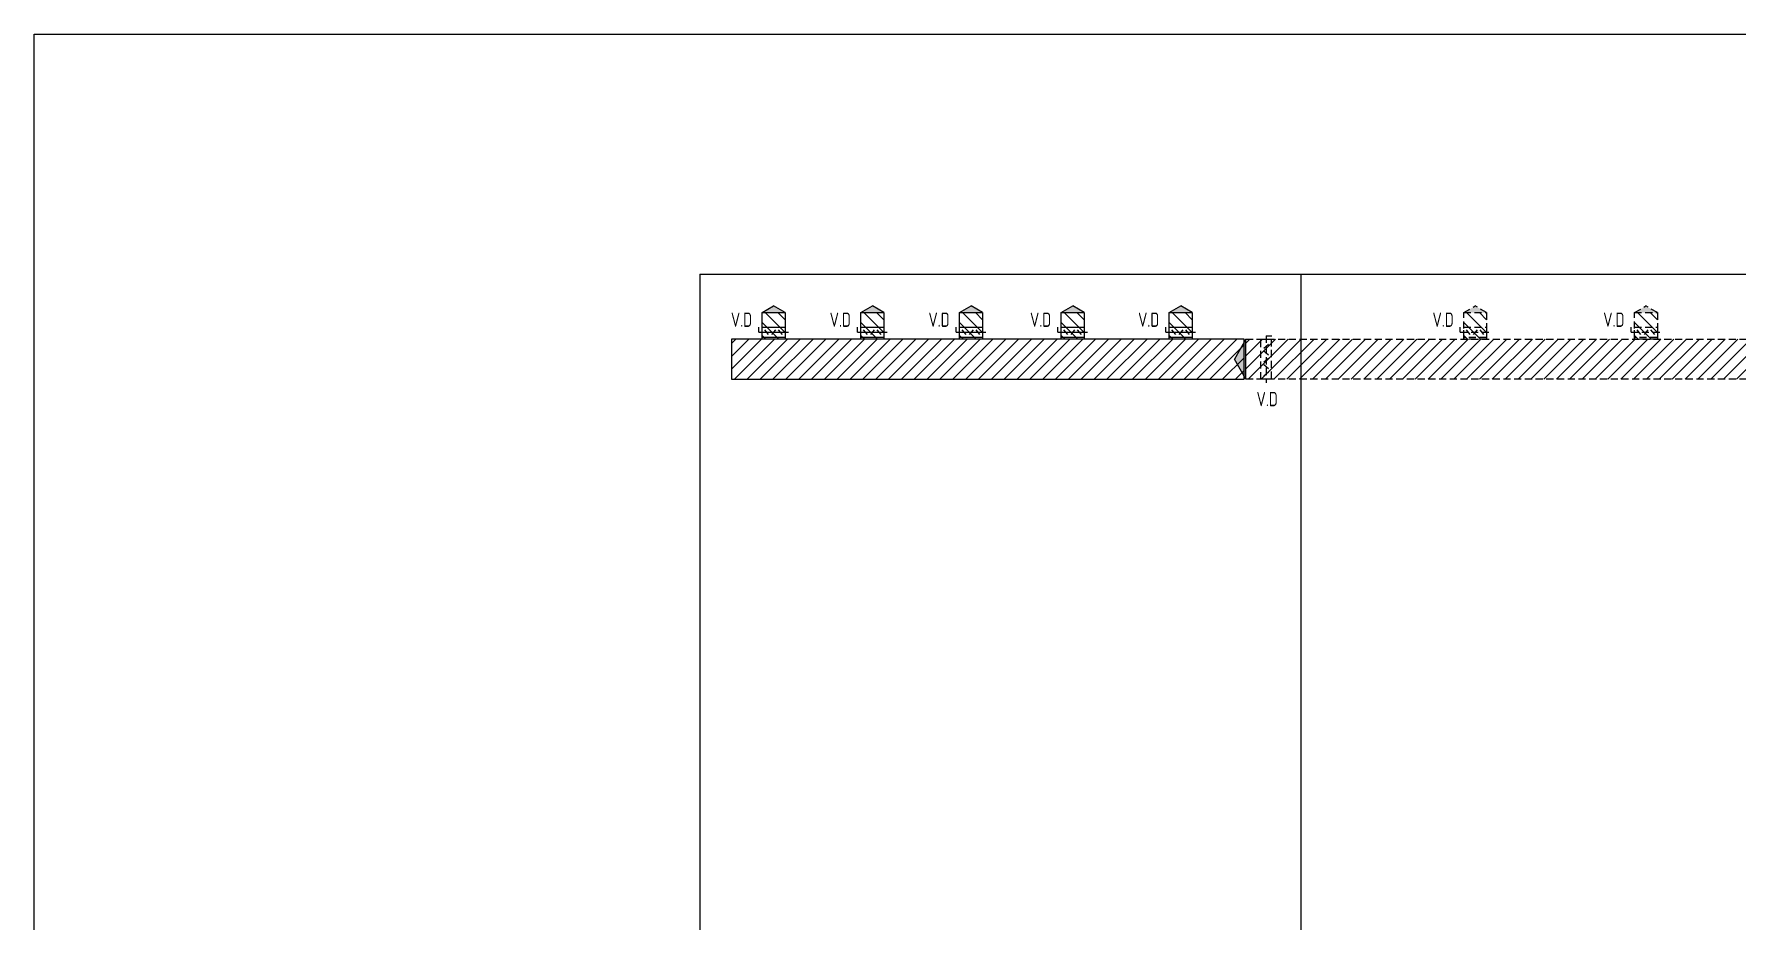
# Model space of a CAD drawing. Extents: x 41366 to 43339, y 84937 to 85507.
# Drawn here: x 41365.6 to 41663.2, y 85352.1 to 85507.1 of the extents above; entities that cross this region are included whole.
import ezdxf
from ezdxf.enums import TextEntityAlignment as Align

# ---------------------------------------------------------------- set-up
doc = ezdxf.new("R2010")
doc.units = 0
doc.header["$LTSCALE"] = 10
doc.linetypes.add('HIDDEN2', pattern=[0.1875, 0.125, -0.0625])
for name, color, linetype in [('A-DETL-01', 1, 'Continuous'), ('M-CMDUCT-LINE', 15, 'Continuous'), ('M-HVAC-CMDUCT', 150, 'Continuous'), ('M-HVAC-DAPR', 2, 'Continuous'), ('U-EX-TXT', 4, 'Continuous')]:
    doc.layers.add(name, color=color, linetype=linetype)
doc.styles.add('AA-TXT', font='isocp.shx', dxfattribs={"bigfont": 'chineset.shx'})
pattern_1 = [(45, (42552.557, 85274.338), (-1.122532, 1.122532), [])]

msp = doc.modelspace()

# ---------------------------------------------------------------- hatches: boundary and pattern name
at = {"layer": 'M-CMDUCT-LINE'}
h = msp.add_hatch(dxfattribs=at)
h.set_pattern_fill('ANSI31', color=256, scale=0.5, angle=90, style=0)
h.set_pattern_definition([(135, (41669.27, 86286.036), (-1.122532, -1.122532), [])])
h.paths.add_polyline_path([(41492.818, 85453.79), (41492.818, 85458.446), (41496.818, 85458.446), (41496.818, 85453.79)])
h = msp.add_hatch(dxfattribs=at)
h.set_pattern_fill('ANSI31', color=256, scale=0.5, angle=90, style=0)
h.set_pattern_definition([(135, (41686.532, 86286.036), (-1.122532, -1.122532), [])])
h.paths.add_polyline_path([(41510.079, 85453.79), (41510.079, 85458.446), (41514.079, 85458.446), (41514.079, 85453.79)])
h = msp.add_hatch(dxfattribs=at)
h.set_pattern_fill('ANSI31', color=256, scale=0.5, angle=90, style=0)
h.set_pattern_definition([(135, (41703.7939, 86286.036), (-1.122532, -1.122532), [])])
h.paths.add_polyline_path([(41527.341, 85453.79), (41527.341, 85458.446), (41531.341, 85458.446), (41531.341, 85453.79)])
h = msp.add_hatch(dxfattribs=at)
h.set_pattern_fill('ANSI31', color=256, scale=0.5, angle=90, style=0)
h.set_pattern_definition([(135, (41721.5444, 86286.036), (-1.122532, -1.122532), [])])
h.paths.add_polyline_path([(41545.092, 85453.79), (41545.092, 85458.446), (41549.092, 85458.446), (41549.092, 85453.79)])
h = msp.add_hatch(dxfattribs=at)
h.set_pattern_fill('ANSI31', color=256, scale=0.5, angle=90, style=0)
h.set_pattern_definition([(135, (41740.4348, 86286.036), (-1.122532, -1.122532), [])])
h.paths.add_polyline_path([(41563.982, 85453.79), (41563.982, 85458.446), (41567.982, 85458.446), (41567.982, 85453.79)])
at = {"layer": 'M-CMDUCT-LINE', "linetype": 'HIDDEN2'}
h = msp.add_hatch(dxfattribs=at)
h.set_pattern_fill('ANSI31', color=252, scale=0.5, angle=90, style=0)
h.set_pattern_definition([(135, (41791.8949, 86286.036), (-1.122532, -1.122532), [])])
h.paths.add_polyline_path([(41615.442, 85453.79), (41615.442, 85458.446), (41619.442, 85458.446), (41619.442, 85453.79)])
h = msp.add_hatch(dxfattribs=at)
h.set_pattern_fill('ANSI31', color=252, scale=0.5, angle=90, style=0)
h.set_pattern_definition([(135, (41821.7378, 86286.036), (-1.122532, -1.122532), [])])
h.paths.add_polyline_path([(41645.285, 85453.79), (41645.285, 85458.446), (41649.285, 85458.446), (41649.285, 85453.79)])
at = {"layer": 'M-CMDUCT-LINE'}
h = msp.add_hatch(dxfattribs=at)
h.set_pattern_fill('ANSI31', color=256, scale=0.5, style=0)
h.set_pattern_definition(pattern_1)
h.paths.add_polyline_path([(41577.064, 85453.79), (41487.478, 85453.79), (41487.478, 85446.79), (41577.064, 85446.79)])
at = {"layer": 'M-CMDUCT-LINE', "linetype": 'HIDDEN2'}
h = msp.add_hatch(dxfattribs=at)
h.set_pattern_fill('ANSI31', color=252, scale=0.5, style=0)
h.set_pattern_definition(pattern_1)
h.paths.add_polyline_path([(41577.374, 85453.79), (41869.249, 85453.79), (41869.249, 85446.79), (41577.374, 85446.79)])
at = {"layer": 'M-HVAC-CMDUCT'}
for points in [[(41492.818, 85458.446), (41496.818, 85458.446), (41494.818, 85459.601)], [(41510.079, 85458.446), (41514.079, 85458.446), (41512.079, 85459.601)], [(41527.341, 85458.446), (41531.341, 85458.446), (41529.341, 85459.601)], [(41545.092, 85458.446), (41549.092, 85458.446), (41547.092, 85459.601)], [(41563.982, 85458.446), (41567.982, 85458.446), (41565.982, 85459.601)], [(41577.374, 85446.79), (41577.374, 85453.79), (41575.353, 85450.29)]]:
    msp.add_hatch(color=256, dxfattribs=at).paths.add_polyline_path(points)
at = {"layer": 'M-HVAC-CMDUCT', "linetype": 'HIDDEN2'}
for points in [[(41615.442, 85458.446), (41619.442, 85458.446), (41617.442, 85459.601)], [(41645.285, 85458.446), (41649.285, 85458.446), (41647.285, 85459.601)]]:
    msp.add_hatch(color=252, dxfattribs=at).paths.add_polyline_path(points)

# ---------------------------------------------------------------- linework, layer by layer
at = {"layer": 'A-DETL-01', "linetype": 'Continuous'}
for p, q in [((41481.917, 85465.141), (41481.917, 85177.85)), ((41481.917, 85465.141), (41859.106, 85465.141)), ((41587.035, 85343.035), (41587.035, 85465.141))]:
    msp.add_line(p, q, dxfattribs=at)
at = {"layer": 'DEFPOINTS', "color": 1}
msp.add_lwpolyline([(41365.567, 85507.146), (42076.347, 85507.146), (42076.347, 84936.686), (41365.567, 84936.686)], close=True, dxfattribs=at)
at = {"layer": 'M-HVAC-CMDUCT'}
for p, q in [((41492.818, 85458.446), (41494.818, 85459.601)), ((41496.818, 85458.446), (41494.818, 85459.601)), ((41510.079, 85458.446), (41512.079, 85459.601)), ((41514.079, 85458.446), (41512.079, 85459.601)), ((41527.341, 85458.446), (41529.341, 85459.601)), ((41531.341, 85458.446), (41529.341, 85459.601)), ((41545.092, 85458.446), (41547.092, 85459.601)), ((41549.092, 85458.446), (41547.092, 85459.601)), ((41563.982, 85458.446), (41565.982, 85459.601)), ((41567.982, 85458.446), (41565.982, 85459.601)), ((41492.818, 85458.446), (41496.818, 85458.446)), ((41510.079, 85458.446), (41514.079, 85458.446)), ((41527.341, 85458.446), (41531.341, 85458.446)), ((41545.092, 85458.446), (41549.092, 85458.446)), ((41563.982, 85458.446), (41567.982, 85458.446)), ((41577.374, 85453.79), (41575.353, 85450.29)), ((41577.374, 85446.79), (41577.374, 85453.79)), ((41577.374, 85446.79), (41575.353, 85450.29))]:
    msp.add_line(p, q, dxfattribs=at)
at = {"layer": 'M-HVAC-CMDUCT', "color": 252, "linetype": 'HIDDEN2'}
for p, q in [((41615.442, 85458.446), (41617.442, 85459.601)), ((41619.442, 85458.446), (41617.442, 85459.601)), ((41645.285, 85458.446), (41647.285, 85459.601)), ((41649.285, 85458.446), (41647.285, 85459.601)), ((41615.442, 85458.446), (41619.442, 85458.446)), ((41645.285, 85458.446), (41649.285, 85458.446))]:
    msp.add_line(p, q, dxfattribs=at)
at = {"layer": 'M-HVAC-CMDUCT'}
for points in [[(41492.818, 85453.79), (41492.818, 85458.446), (41496.818, 85458.446), (41496.818, 85453.79)], [(41510.079, 85453.79), (41510.079, 85458.446), (41514.079, 85458.446), (41514.079, 85453.79)], [(41527.341, 85453.79), (41527.341, 85458.446), (41531.341, 85458.446), (41531.341, 85453.79)], [(41545.092, 85453.79), (41545.092, 85458.446), (41549.092, 85458.446), (41549.092, 85453.79)], [(41563.982, 85453.79), (41563.982, 85458.446), (41567.982, 85458.446), (41567.982, 85453.79)], [(41577.064, 85453.79), (41487.478, 85453.79), (41487.478, 85446.79), (41577.064, 85446.79)]]:
    msp.add_lwpolyline(points, close=True, dxfattribs=at)
at = {"layer": 'M-HVAC-CMDUCT', "color": 252, "linetype": 'HIDDEN2'}
for points in [[(41615.442, 85453.79), (41615.442, 85458.446), (41619.442, 85458.446), (41619.442, 85453.79)], [(41645.285, 85453.79), (41645.285, 85458.446), (41649.285, 85458.446), (41649.285, 85453.79)], [(41577.374, 85453.79), (41869.249, 85453.79), (41869.249, 85446.79), (41577.374, 85446.79)]]:
    msp.add_lwpolyline(points, close=True, dxfattribs=at)
at = {"layer": 'M-HVAC-DAPR'}
for p, q in [((41492.218, 85455.011), (41492.218, 85455.906)), ((41492.218, 85455.011), (41497.418, 85455.011)), ((41492.818, 85455.911), (41496.818, 85455.911)), ((41492.818, 85454.111), (41492.818, 85455.911)), ((41496.818, 85454.111), (41492.818, 85454.111)), ((41493.953, 85454.611), (41493.282, 85455.411)), ((41495.153, 85455.411), (41494.482, 85454.611)), ((41496.353, 85454.611), (41495.682, 85455.411)), ((41496.818, 85455.911), (41496.818, 85454.111)), ((41509.479, 85455.011), (41509.479, 85455.906)), ((41509.479, 85455.011), (41514.679, 85455.011)), ((41510.079, 85455.911), (41514.079, 85455.911)), ((41510.079, 85454.111), (41510.079, 85455.911)), ((41514.079, 85454.111), (41510.079, 85454.111)), ((41511.215, 85454.611), (41510.544, 85455.411)), ((41512.415, 85455.411), (41511.744, 85454.611)), ((41513.615, 85454.611), (41512.944, 85455.411)), ((41514.079, 85455.911), (41514.079, 85454.111)), ((41526.741, 85455.011), (41526.741, 85455.906)), ((41526.741, 85455.011), (41531.941, 85455.011)), ((41527.341, 85455.911), (41531.341, 85455.911)), ((41527.341, 85454.111), (41527.341, 85455.911)), ((41531.341, 85454.111), (41527.341, 85454.111)), ((41528.477, 85454.611), (41527.806, 85455.411)), ((41529.677, 85455.411), (41529.006, 85454.611)), ((41530.877, 85454.611), (41530.206, 85455.411)), ((41531.341, 85455.911), (41531.341, 85454.111)), ((41544.492, 85455.011), (41544.492, 85455.906)), ((41544.492, 85455.011), (41549.692, 85455.011)), ((41545.092, 85455.911), (41549.092, 85455.911)), ((41545.092, 85454.111), (41545.092, 85455.911)), ((41549.092, 85454.111), (41545.092, 85454.111)), ((41546.228, 85454.611), (41545.556, 85455.411)), ((41547.428, 85455.411), (41546.756, 85454.611)), ((41548.628, 85454.611), (41547.956, 85455.411)), ((41549.092, 85455.911), (41549.092, 85454.111)), ((41563.382, 85455.011), (41563.382, 85455.906)), ((41563.382, 85455.011), (41568.582, 85455.011)), ((41563.982, 85455.911), (41567.982, 85455.911)), ((41563.982, 85454.111), (41563.982, 85455.911)), ((41567.982, 85454.111), (41563.982, 85454.111)), ((41565.118, 85454.611), (41564.447, 85455.411)), ((41566.318, 85455.411), (41565.647, 85454.611)), ((41567.518, 85454.611), (41566.847, 85455.411)), ((41567.982, 85455.911), (41567.982, 85454.111))]:
    msp.add_line(p, q, dxfattribs=at)
at = {"layer": 'M-HVAC-DAPR', "color": 252, "linetype": 'HIDDEN2'}
for p, q in [((41580.904, 85454.39), (41580.904, 85446.19)), ((41580.904, 85454.39), (41581.912, 85454.39)), ((41614.842, 85455.011), (41614.842, 85455.906)), ((41614.842, 85455.011), (41620.042, 85455.011)), ((41615.442, 85455.911), (41619.442, 85455.911)), ((41615.442, 85454.111), (41615.442, 85455.911)), ((41619.442, 85454.111), (41615.442, 85454.111)), ((41616.578, 85454.611), (41615.907, 85455.411)), ((41617.778, 85455.411), (41617.107, 85454.611)), ((41618.978, 85454.611), (41618.307, 85455.411)), ((41619.442, 85455.911), (41619.442, 85454.111)), ((41644.685, 85455.011), (41644.685, 85455.906)), ((41644.685, 85455.011), (41649.885, 85455.011)), ((41645.285, 85455.911), (41649.285, 85455.911)), ((41645.285, 85454.111), (41645.285, 85455.911)), ((41649.285, 85454.111), (41645.285, 85454.111)), ((41646.421, 85454.611), (41645.75, 85455.411)), ((41647.621, 85455.411), (41646.95, 85454.611)), ((41648.821, 85454.611), (41648.15, 85455.411)), ((41649.285, 85455.911), (41649.285, 85454.111)), ((41580.504, 85452.229), (41581.304, 85452.9)), ((41581.304, 85451.029), (41580.504, 85451.7)), ((41580.504, 85449.829), (41581.304, 85450.5)), ((41581.304, 85448.629), (41580.504, 85449.3)), ((41580.504, 85447.404), (41581.304, 85448.075))]:
    msp.add_line(p, q, dxfattribs=at)
at = {"layer": 'M-HVAC-DAPR', "const_width": 0.1}
for points in [[(41493.618, 85454.961, -1), (41493.618, 85455.061, -1)], [(41494.818, 85454.961, -1), (41494.818, 85455.061, -1)], [(41496.018, 85454.961, -1), (41496.018, 85455.061, -1)], [(41510.879, 85454.961, -1), (41510.879, 85455.061, -1)], [(41512.079, 85454.961, -1), (41512.079, 85455.061, -1)], [(41513.279, 85454.961, -1), (41513.279, 85455.061, -1)], [(41528.141, 85454.961, -1), (41528.141, 85455.061, -1)], [(41529.341, 85454.961, -1), (41529.341, 85455.061, -1)], [(41530.541, 85454.961, -1), (41530.541, 85455.061, -1)], [(41545.892, 85454.961, -1), (41545.892, 85455.061, -1)], [(41547.092, 85454.961, -1), (41547.092, 85455.061, -1)], [(41548.292, 85454.961, -1), (41548.292, 85455.061, -1)], [(41564.782, 85454.961, -1), (41564.782, 85455.061, -1)], [(41565.982, 85454.961, -1), (41565.982, 85455.061, -1)], [(41567.182, 85454.961, -1), (41567.182, 85455.061, -1)]]:
    msp.add_lwpolyline(points, format="xyb", close=True, dxfattribs=at)
at = {"layer": 'M-HVAC-DAPR', "color": 252, "linetype": 'HIDDEN2'}
msp.add_lwpolyline([(41580.004, 85453.79), (41581.804, 85453.79), (41581.804, 85446.79), (41580.004, 85446.79)], close=True, dxfattribs=at)
at = {"layer": 'M-HVAC-DAPR', "color": 252, "linetype": 'HIDDEN2', "const_width": 0.1}
for points in [[(41616.242, 85454.961, -1), (41616.242, 85455.061, -1)], [(41617.442, 85454.961, -1), (41617.442, 85455.061, -1)], [(41618.642, 85454.961, -1), (41618.642, 85455.061, -1)], [(41646.085, 85454.961, -1), (41646.085, 85455.061, -1)], [(41647.285, 85454.961, -1), (41647.285, 85455.061, -1)], [(41648.485, 85454.961, -1), (41648.485, 85455.061, -1)], [(41580.954, 85452.565, 1), (41580.854, 85452.565, 1)], [(41580.954, 85451.365, 1), (41580.854, 85451.365, 1)], [(41580.954, 85450.165, 1), (41580.854, 85450.165, 1)], [(41580.954, 85448.965, 1), (41580.854, 85448.965, 1)], [(41580.954, 85447.739, 1), (41580.854, 85447.739, 1)]]:
    msp.add_lwpolyline(points, format="xyb", close=True, dxfattribs=at)

# ---------------------------------------------------------------- texts
at = {"layer": 'U-EX-TXT', "style": 'AA-TXT', "width": 0.8}
for p in [(41489.208, 85457.205), (41506.47, 85457.205), (41523.732, 85457.205), (41541.482, 85457.205), (41560.373, 85457.205)]:
    msp.add_text('V.D', height=2.5, dxfattribs=at).set_placement(p, align=Align.MIDDLE_CENTER)
at = {"layer": 'U-EX-TXT', "color": 252, "linetype": 'HIDDEN2', "style": 'AA-TXT', "width": 0.8}
for p in [(41611.833, 85457.205), (41641.676, 85457.205), (41581.08, 85443.333)]:
    msp.add_text('V.D', height=2.5, dxfattribs=at).set_placement(p, align=Align.MIDDLE_CENTER)

doc.saveas('drawing.dxf')
